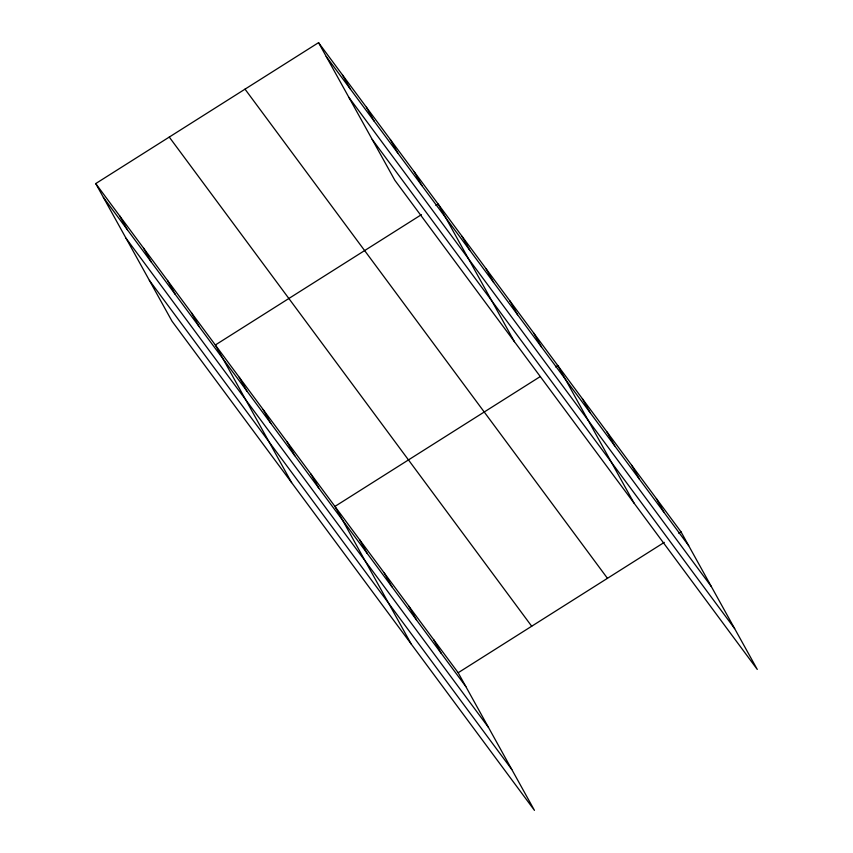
<?xml version="1.0" encoding="UTF-8"?>
<svg xmlns="http://www.w3.org/2000/svg" width="853" height="853" viewBox="0 0 853 853"><rect width="100%" height="100%" fill="white"/><g stroke="black" fill="none" stroke-linecap="round" stroke-linejoin="round"><path stroke-width="1.28" d="M95.728 183.576L458.168 672.74L534.447 810.35L172.007 321.186L95.728 183.576L318.553 42.65L680.993 531.814L757.272 669.424L394.832 180.26L318.553 42.65M421.446 214.647L215.34 344.996L291.619 482.606M435.926 205.488L438.154 204.07L514.434 341.69M539.938 376.77L334.941 506.415L411.221 644.036M555.527 366.907L557.755 365.5L634.046 503.11M458.168 672.74L664.274 542.38M678.764 533.221L680.993 531.814M326.219 56.49L688.659 545.653M348.856 97.338L711.295 586.501M372.185 139.423L734.625 628.586M245.014 89.149L607.464 578.323M169.257 137.066L531.696 626.23M103.394 197.406L465.845 686.569M126.041 238.254L488.481 727.417M149.371 280.338L511.811 769.502M656.341 498.547L664.018 512.386M631.7 465.29L639.366 479.119M607.048 432.023L614.725 445.863M582.407 398.756L590.073 412.596M533.839 333.214L541.506 347.054M509.913 300.928L517.59 314.768M485.997 268.642L493.663 282.482M462.07 236.356L469.747 250.196M414.227 171.794L421.904 185.623M390.311 139.508L397.978 153.337M366.395 107.222L374.062 121.051M342.469 74.936L350.135 88.776M433.527 639.473L441.193 653.313M408.875 606.206L416.552 620.046M384.234 572.949L391.9 586.779M359.582 539.682L367.259 553.522M311.025 474.14L318.691 487.969M287.098 441.854L294.765 455.683M263.182 409.568L270.849 423.397M239.256 377.282L246.922 391.122M191.413 312.71L199.08 326.55M167.497 280.424L175.164 294.264M143.571 248.138L151.237 261.978M119.655 215.852L127.321 229.692"/></g></svg>
